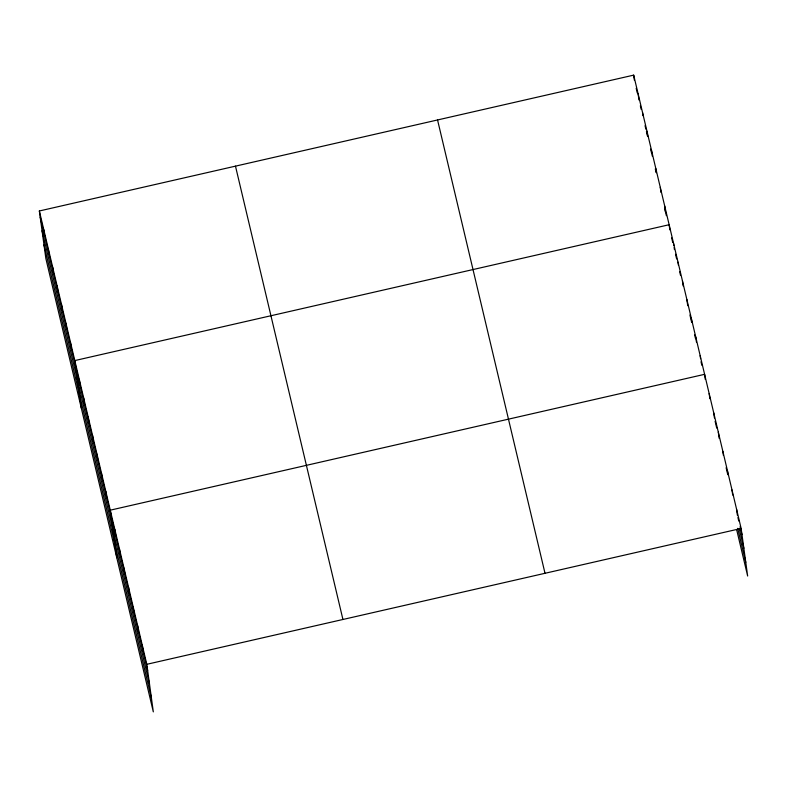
<?xml version="1.0" encoding="UTF-8"?>
<svg xmlns="http://www.w3.org/2000/svg" width="787" height="787" viewBox="0 0 787 787"><rect width="100%" height="100%" fill="white"/><g stroke="black" fill="none" stroke-linecap="round" stroke-linejoin="round"><path stroke-width="1.18" d="M39.35 210.975L146.805 664.307L153.317 711.871L45.862 258.539L39.35 210.975L633.683 75.129L741.138 528.461L747.65 576.025L736.632 529.562M146.805 664.307L741.138 528.461M636.181 88.282L637.293 92.955M640.343 105.812L641.169 109.324M645.045 125.684L645.881 129.186M646.432 131.527L647.544 136.2M650.593 149.058L651.42 152.56M655.296 168.93L656.132 172.432M664.72 208.663L666.382 215.677M671.645 237.881L672.747 242.553M675.521 254.24L676.633 258.923M679.673 271.771L680.509 275.283M689.924 315.016L691.586 322.031M694.636 334.888L695.472 338.39M701.01 361.764L701.837 365.276M715.108 421.271L716.721 428.069M726.126 467.734L727.739 474.531M737.95 517.6L738.747 521.004M740.095 526.67L741.974 534.599M739.278 529.002L743.853 548.273M737.714 528.352L745.781 562.351M437.552 119.958L545.007 573.29M235.48 166.146L342.935 619.477M40.196 217.114L147.641 670.445M42.065 230.788L149.52 684.119M43.993 244.875L151.448 698.197M736.563 509.189L737.409 515.337M731.999 489.927L732.697 495.043M727.434 470.656L727.995 474.748M722.869 451.394L723.43 455.486M718.305 432.122L719.141 438.27M713.73 412.86L714.439 417.976M709.166 393.589L709.864 398.714M705.3 379.442L704.601 374.327L110.269 510.173L116.781 557.737M700.164 355.626L700.587 358.695M695.738 336.925L696.436 342.04M691.301 318.223L691.862 322.326M686.874 299.522L687.71 305.671M682.437 280.821L683.136 285.947M678.001 262.13L678.424 265.199M673.574 243.429L673.849 245.475M674.134 247.521L674.41 249.568M669.845 229.843L669.137 224.728L74.814 360.574L81.327 408.138M664.71 206.027L665.546 212.165M660.273 187.326L660.972 192.451M655.846 168.625L656.407 172.727M651.41 149.924L652.256 156.072M646.973 131.232L647.681 136.348M642.546 112.531L642.969 115.6M638.109 93.83L638.955 99.969M633.683 75.129L634.381 80.244M142.24 645.035L143.077 651.183M137.666 625.773L138.512 631.912M133.101 606.502L133.947 612.65M128.537 587.24L129.373 593.378M123.972 567.968L124.808 574.116M119.408 548.706L120.244 554.845M114.833 529.435L115.679 535.583M105.842 491.472L106.678 497.62M101.405 472.771L102.241 478.919M96.968 454.069L97.814 460.218M92.541 435.368L93.378 441.517M88.105 416.677L88.951 422.816M83.678 397.976L84.514 404.115M79.241 379.275L80.087 385.414M70.377 341.873L71.224 348.021M65.941 323.172L66.787 329.32M61.514 304.471L62.35 310.619M57.077 285.779L57.923 291.918M52.65 267.078L53.486 273.217M48.214 248.377L49.06 254.516M43.787 229.676L44.623 235.815"/></g></svg>
